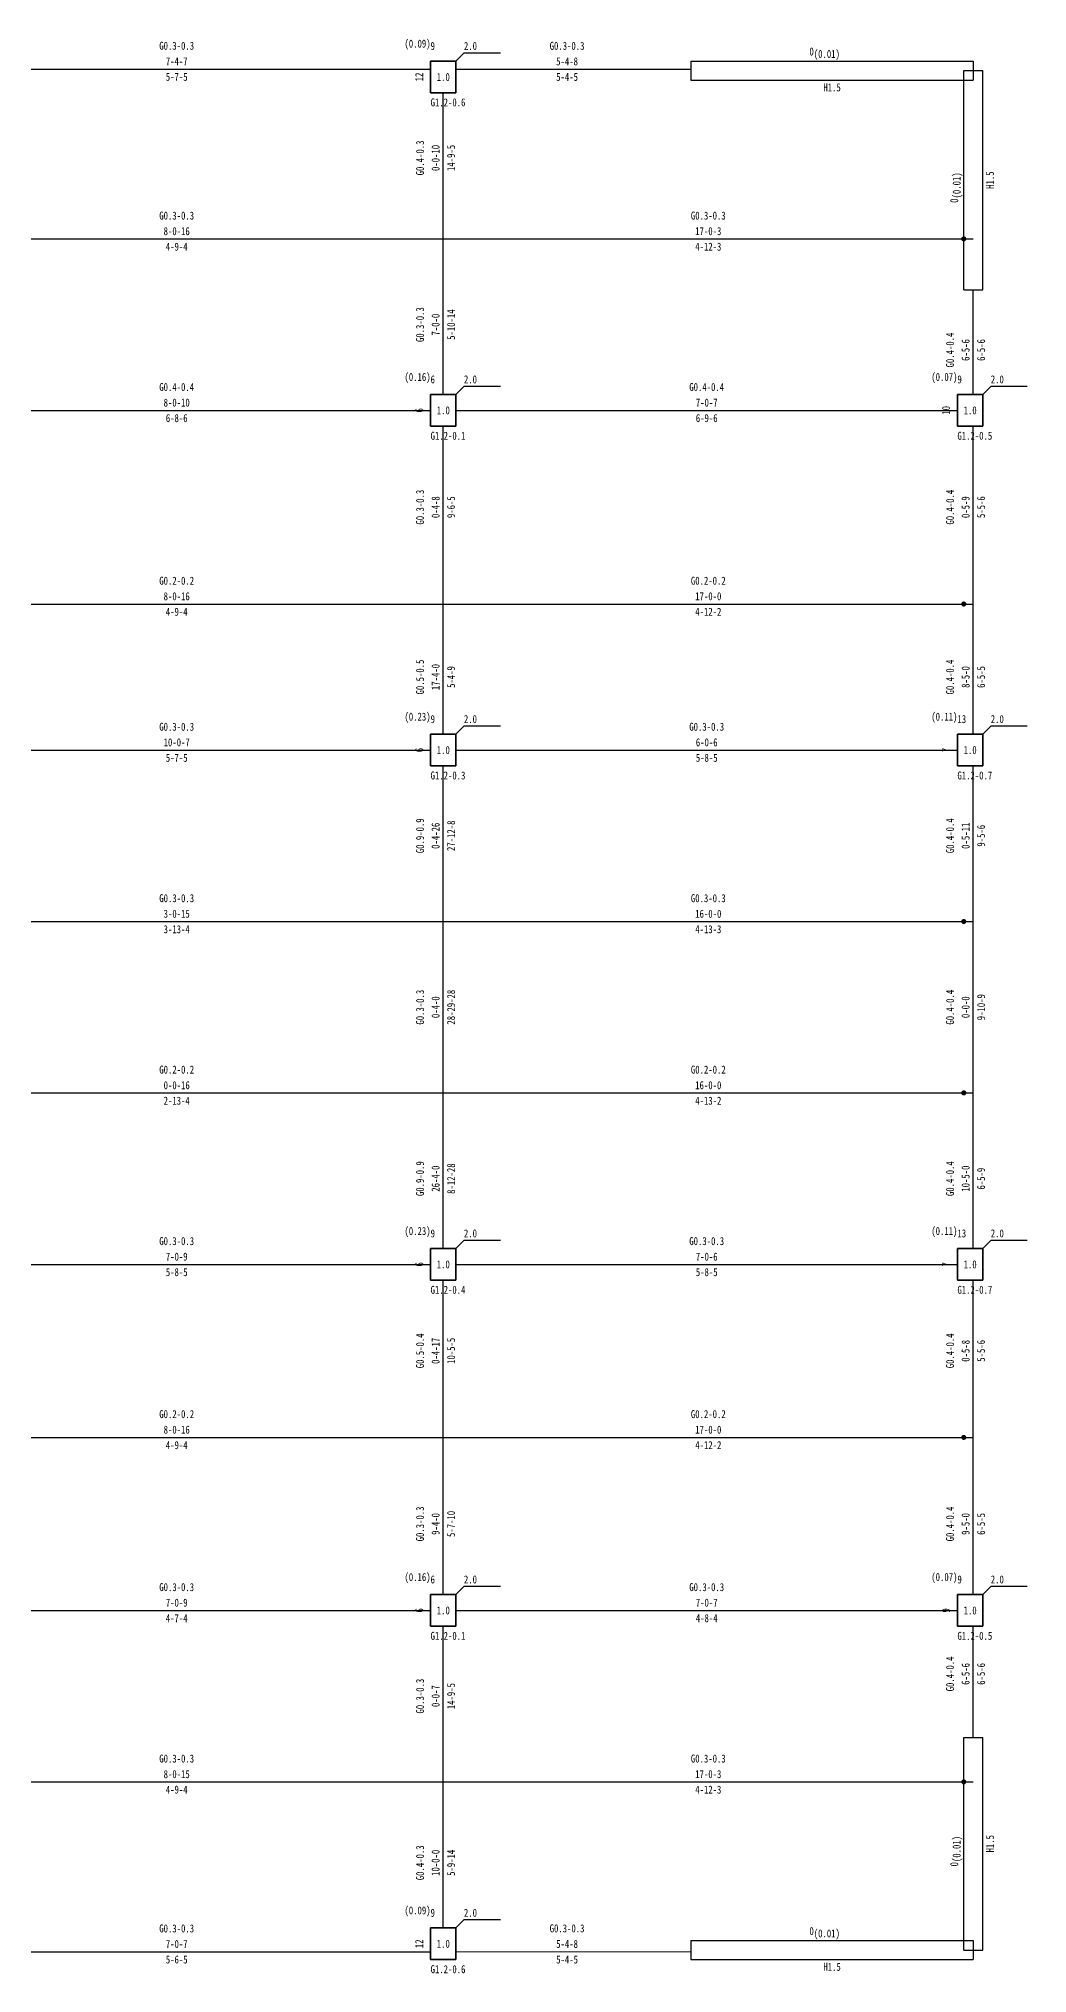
# Model space of a CAD drawing. Header units: millimetres. Extents: x -1455 to 850709, y 32926 to 221881.
# Drawn here: x 346126 to 361701, y 131285 to 161753 of the extents above; entities that cross this region are included whole.
import ezdxf
from ezdxf.enums import TextEntityAlignment as Align

# ---------------------------------------------------------------- set-up
doc = ezdxf.new("R2010")
doc.units = ezdxf.units.MM
for name, color, linetype, lineweight in [('层15100', 134, 'Continuous', 25), ('层15101', 52, 'Continuous', 25), ('层15103', 84, 'Continuous', 25), ('层15220', 4, 'Continuous', 25), ('层15221', 2, 'Continuous', 25), ('层15223', 3, 'Continuous', 25)]:
    doc.layers.add(name, color=color, linetype=linetype, lineweight=lineweight)
doc.styles.add('宋体', font='')
doc.styles.get('宋体').set_extended_font_data('宋体')

# ---------------------------------------------------------------- blocks, each defined once
blk = doc.blocks.new('20FLOOR')
at = {"layer": '层15100'}
for p, q in [((44.3, 41.275), (52.3, 41.275)), ((52.7, 41.274), (56.4, 41.274)), ((52.5, 38.6), (52.5, 40.9)), ((44.1, 38.6), (52.5, 38.6)), ((52.5, 36.15), (52.5, 38.6)), ((52.5, 38.6), (60.85, 38.6)), ((44.3, 35.9), (52.3, 35.9)), ((52.5, 32.85), (52.5, 35.65)), ((52.7, 35.9), (60.6, 35.9)), ((60.85, 32.85), (60.85, 35.65)), ((52.5, 30.8), (52.5, 32.85)), ((60.85, 30.8), (60.85, 32.85)), ((44.3, 30.55), (52.3, 30.55)), ((52.7, 30.55), (60.6, 30.55)), ((52.5, 27.85), (52.5, 30.3)), ((60.85, 27.85), (60.85, 30.3)), ((52.5, 25.15), (52.5, 27.85)), ((60.85, 25.15), (60.85, 27.85)), ((52.5, 22.7), (52.5, 25.15)), ((60.85, 22.7), (60.85, 25.15)), ((44.3, 22.45), (52.3, 22.45)), ((52.7, 22.45), (60.6, 22.45)), ((52.5, 19.725), (52.5, 22.2)), ((60.85, 19.725), (60.85, 22.2)), ((52.5, 17.25), (52.5, 19.725)), ((60.85, 17.25), (60.85, 19.725)), ((44.3, 17), (52.3, 17)), ((52.7, 17), (60.6, 17)), ((52.5, 14.3), (52.5, 16.75)), ((44.1, 14.3), (52.5, 14.3)), ((52.5, 12), (52.5, 14.3)), ((52.5, 14.3), (60.85, 14.3)), ((44.3, 11.625), (52.3, 11.625)), ((52.7, 11.625), (56.4, 11.626))]:
    blk.add_line(p, q, dxfattribs=at)
at = {"layer": '层15100', "color": 2}
for p, q in [((60.85, 36.15), (60.85, 37.8)), ((60.85, 15), (60.85, 16.75))]:
    blk.add_line(p, q, dxfattribs=at)
at = {"layer": '层15100', "color": 4}
for p, q in [((44.1, 32.85), (52.5, 32.85)), ((52.5, 32.85), (60.85, 32.85)), ((44.1, 27.85), (52.5, 27.85)), ((52.5, 27.85), (60.85, 27.85)), ((44.1, 25.15), (52.5, 25.15)), ((52.5, 25.15), (60.85, 25.15)), ((44.1, 19.725), (52.5, 19.725)), ((52.5, 19.725), (60.85, 19.725))]:
    blk.add_line(p, q, dxfattribs=at)
at = {"layer": '层15100', "color": 1, "linetype": 'Continuous', "const_width": 0.04}
for points in [[(60.72, 38.6, 1), (60.68, 38.6, 1)], [(60.72, 32.85, 1), (60.68, 32.85, 1)], [(60.72, 27.85, 1), (60.68, 27.85, 1)], [(60.72, 25.15, 1), (60.68, 25.15, 1)], [(60.72, 19.725, 1), (60.68, 19.725, 1)], [(60.72, 14.3, 1), (60.68, 14.3, 1)]]:
    blk.add_lwpolyline(points, format="xyb", close=True, dxfattribs=at)
at = {"layer": '层15103'}
for p, q in [((56.4, 41.4), (60.85, 41.4)), ((56.4, 41.4), (56.4, 41.1)), ((60.7, 38.6), (60.7, 41.25)), ((60.7, 41.25), (61, 41.25)), ((60.85, 41.4), (60.85, 41.1)), ((61, 38.6), (61, 41.25)), ((56.4, 41.1), (60.85, 41.1)), ((60.7, 37.8), (60.7, 38.6)), ((61, 37.8), (61, 38.6)), ((60.7, 37.8), (61, 37.8)), ((60.7, 14.3), (60.7, 15)), ((60.7, 15), (61, 15)), ((61, 14.3), (61, 15)), ((60.7, 11.65), (60.7, 14.3)), ((61, 11.65), (61, 14.3)), ((56.4, 11.8), (60.85, 11.8)), ((56.4, 11.8), (56.4, 11.5)), ((60.7, 11.65), (61, 11.65)), ((60.85, 11.8), (60.85, 11.5)), ((56.4, 11.5), (60.85, 11.5))]:
    blk.add_line(p, q, dxfattribs=at)
at = {"layer": '层15221'}
for p, q in [((52.7, 41.4), (52.825, 41.525)), ((53.401, 41.525), (52.825, 41.525)), ((52.7, 36.15), (52.825, 36.275)), ((53.401, 36.275), (52.825, 36.275)), ((61, 36.15), (61.125, 36.275)), ((61.701, 36.275), (61.125, 36.275)), ((52.7, 30.8), (52.825, 30.925)), ((53.401, 30.925), (52.825, 30.925)), ((61, 30.8), (61.125, 30.925)), ((61.701, 30.925), (61.125, 30.925)), ((52.7, 22.7), (52.825, 22.825)), ((53.401, 22.825), (52.825, 22.825)), ((61, 22.7), (61.125, 22.825)), ((61.701, 22.825), (61.125, 22.825)), ((52.7, 17.25), (52.825, 17.375)), ((53.401, 17.375), (52.825, 17.375)), ((61, 17.25), (61.125, 17.375)), ((61.701, 17.375), (61.125, 17.375)), ((52.7, 12), (52.825, 12.125)), ((53.401, 12.125), (52.825, 12.125))]:
    blk.add_line(p, q, dxfattribs=at)
at = {"layer": '层15220', "style": '宋体', "width": 0.8}
for s, p in [('G0.3-0.3', (48.3, 41.642)), ('7-4-7', (48.3, 41.397)), ('G0.3-0.3', (54.45, 41.641)), ('5-4-8', (54.45, 41.396)), ('5-7-5', (48.3, 41.153)), ('5-4-5', (54.45, 41.152)), ('G0.3-0.3', (48.3, 38.967)), ('G0.3-0.3', (56.675, 38.967)), ('8-0-16', (48.3, 38.722)), ('17-0-3', (56.675, 38.722)), ('4-9-4', (48.3, 38.478)), ('4-12-3', (56.675, 38.478)), ('G0.4-0.4', (48.3, 36.267)), ('G0.4-0.4', (56.65, 36.267)), ('8-0-10', (48.3, 36.022)), ('7-0-7', (56.65, 36.022)), ('6-8-6', (48.3, 35.778)), ('6-9-6', (56.65, 35.778)), ('G0.2-0.2', (48.3, 33.217)), ('G0.2-0.2', (56.675, 33.217)), ('8-0-16', (48.3, 32.972)), ('17-0-0', (56.675, 32.972)), ('4-9-4', (48.3, 32.728)), ('4-12-2', (56.675, 32.728)), ('G0.3-0.3', (48.3, 30.917)), ('G0.3-0.3', (56.65, 30.917)), ('10-0-7', (48.3, 30.672)), ('5-7-5', (48.3, 30.428)), ('5-8-5', (56.65, 30.428)), ('6-0-6', (56.65, 30.672)), ('G0.3-0.3', (48.3, 28.217)), ('3-0-15', (48.3, 27.972)), ('G0.3-0.3', (56.675, 28.217)), ('16-0-0', (56.675, 27.972)), ('3-13-4', (48.3, 27.728)), ('4-13-3', (56.675, 27.728)), ('G0.2-0.2', (48.3, 25.517)), ('0-0-16', (48.3, 25.272)), ('G0.2-0.2', (56.675, 25.517)), ('16-0-0', (56.675, 25.272)), ('2-13-4', (48.3, 25.028)), ('4-13-2', (56.675, 25.028)), ('G0.3-0.3', (48.3, 22.817)), ('G0.3-0.3', (56.65, 22.817)), ('7-0-9', (48.3, 22.572)), ('7-0-6', (56.65, 22.572)), ('5-8-5', (48.3, 22.328)), ('5-8-5', (56.65, 22.328)), ('G0.2-0.2', (48.3, 20.092)), ('G0.2-0.2', (56.675, 20.092)), ('8-0-16', (48.3, 19.847)), ('17-0-0', (56.675, 19.847)), ('4-9-4', (48.3, 19.603)), ('4-12-2', (56.675, 19.603)), ('G0.3-0.3', (48.3, 17.367)), ('G0.3-0.3', (56.65, 17.367)), ('7-0-9', (48.3, 17.122)), ('7-0-7', (56.65, 17.122)), ('4-7-4', (48.3, 16.878)), ('4-8-4', (56.65, 16.878)), ('G0.3-0.3', (48.3, 14.667)), ('G0.3-0.3', (56.675, 14.667)), ('8-0-15', (48.3, 14.422)), ('17-0-3', (56.675, 14.422)), ('4-9-4', (48.3, 14.178)), ('4-12-3', (56.675, 14.178)), ('G0.3-0.3', (48.3, 11.992)), ('G0.3-0.3', (54.45, 11.993)), ('7-0-7', (48.3, 11.747)), ('5-4-8', (54.45, 11.748)), ('5-6-5', (48.3, 11.503)), ('5-4-5', (54.45, 11.503))]:
    blk.add_text(s, height=0.126, dxfattribs=at).set_placement(p, align=Align.MIDDLE_CENTER)
for s, p in [('G0.4-0.3', (52.133, 39.875)), ('0-0-10', (52.378, 39.875)), ('14-9-5', (52.622, 39.875)), ('G0.3-0.3', (52.133, 37.25)), ('5-10-14', (52.622, 37.25)), ('7-0-0', (52.378, 37.25)), ('G0.4-0.4', (60.483, 36.85)), ('6-5-6', (60.728, 36.85)), ('6-5-6', (60.972, 36.85)), ('G0.3-0.3', (52.133, 34.375)), ('0-4-8', (52.378, 34.375)), ('9-6-5', (52.622, 34.375)), ('G0.4-0.4', (60.483, 34.375)), ('0-5-9', (60.728, 34.375)), ('5-5-6', (60.972, 34.375)), ('G0.5-0.5', (52.133, 31.7)), ('17-4-0', (52.378, 31.7)), ('5-4-9', (52.622, 31.7)), ('G0.4-0.4', (60.483, 31.7)), ('8-5-0', (60.728, 31.7)), ('6-5-5', (60.972, 31.7)), ('G0.9-0.9', (52.133, 29.2)), ('0-4-26', (52.378, 29.2)), ('27-12-8', (52.622, 29.2)), ('G0.4-0.4', (60.483, 29.2)), ('0-5-11', (60.728, 29.2)), ('9-5-6', (60.972, 29.2)), ('G0.3-0.3', (52.133, 26.5)), ('0-4-0', (52.378, 26.5)), ('28-29-28', (52.622, 26.5)), ('G0.4-0.4', (60.483, 26.5)), ('0-0-0', (60.728, 26.5)), ('9-10-9', (60.972, 26.5)), ('G0.9-0.9', (52.133, 23.8)), ('26-4-0', (52.378, 23.8)), ('8-12-28', (52.622, 23.8)), ('G0.4-0.4', (60.483, 23.8)), ('10-5-0', (60.728, 23.8)), ('6-5-9', (60.972, 23.8)), ('G0.5-0.4', (52.133, 21.088)), ('G0.4-0.4', (60.483, 21.088)), ('0-4-17', (52.378, 21.088)), ('10-5-5', (52.622, 21.088)), ('0-5-8', (60.728, 21.088)), ('5-5-6', (60.972, 21.088)), ('G0.3-0.3', (52.133, 18.362)), ('G0.4-0.4', (60.483, 18.362)), ('9-4-0', (52.378, 18.362)), ('5-7-10', (52.622, 18.362)), ('9-5-0', (60.728, 18.362)), ('6-5-5', (60.972, 18.362)), ('G0.4-0.4', (60.483, 16)), ('6-5-6', (60.728, 16)), ('6-5-6', (60.972, 16)), ('G0.3-0.3', (52.133, 15.65)), ('14-9-5', (52.622, 15.65)), ('0-0-7', (52.378, 15.65)), ('G0.4-0.3', (52.133, 13.025)), ('10-0-0', (52.378, 13.025)), ('5-9-14', (52.622, 13.025))]:
    blk.add_text(s, height=0.126, rotation=89.9997, dxfattribs=at).set_placement(p, align=Align.MIDDLE_CENTER)
at = {"layer": '层15221', "style": '宋体', "width": 0.8}
for s, p in [('(0.09)', (52.3, 41.575)), ('(0.16)', (52.3, 36.325)), ('(0.07)', (60.6, 36.325)), ('(0.23)', (52.3, 30.975)), ('(0.11)', (60.6, 30.975)), ('(0.23)', (52.3, 22.875)), ('(0.11)', (60.6, 22.875)), ('(0.16)', (52.3, 17.425)), ('(0.07)', (60.6, 17.425)), ('(0.09)', (52.3, 12.175))]:
    blk.add_text(s, height=0.126, dxfattribs=at).set_placement(p, align=Align.BOTTOM_RIGHT)
for s, p in [('9', (52.3, 41.575)), ('2.0', (52.825, 41.575)), ('6', (52.3, 36.325)), ('2.0', (52.825, 36.325)), ('9', (60.6, 36.325)), ('2.0', (61.125, 36.325)), ('9', (52.3, 30.975)), ('2.0', (52.825, 30.975)), ('13', (60.6, 30.975)), ('2.0', (61.125, 30.975)), ('9', (52.3, 22.875)), ('2.0', (52.825, 22.875)), ('13', (60.6, 22.875)), ('2.0', (61.125, 22.875)), ('6', (52.3, 17.425)), ('2.0', (52.825, 17.425)), ('9', (60.6, 17.425)), ('2.0', (61.125, 17.425)), ('9', (52.3, 12.175)), ('2.0', (52.825, 12.175))]:
    blk.add_text(s, height=0.126, dxfattribs=at).set_placement(p)
for s, p in [('12', (52.12, 41.15)), ('10', (60.42, 35.9)), ('6', (52.12, 35.9)), ('6', (52.12, 30.55)), ('7', (60.42, 30.55)), ('6', (52.12, 22.45)), ('7', (60.42, 22.45)), ('6', (52.12, 17)), ('9', (60.42, 17)), ('12', (52.12, 11.75))]:
    blk.add_text(s, height=0.126, rotation=89.9997, dxfattribs=at).set_placement(p, align=Align.MIDDLE_CENTER)
for p in [(52.5, 41.15), (52.5, 35.9), (60.8, 35.9), (52.5, 30.55), (60.8, 30.55), (52.5, 22.45), (60.8, 22.45), (52.5, 17), (60.8, 17), (52.5, 11.75)]:
    blk.add_text('1.0', height=0.126, dxfattribs=at).set_placement(p, align=Align.MIDDLE_CENTER)
for s, p in [('G1.2-0.6', (52.3, 40.75)), ('G1.2-0.1', (52.3, 35.5)), ('G1.2-0.5', (60.6, 35.5)), ('G1.2-0.3', (52.3, 30.15)), ('G1.2-0.7', (60.6, 30.15)), ('G1.2-0.4', (52.3, 22.05)), ('G1.2-0.7', (60.6, 22.05)), ('G1.2-0.1', (52.3, 16.6)), ('G1.2-0.5', (60.6, 16.6)), ('G1.2-0.6', (52.3, 11.35))]:
    blk.add_text(s, height=0.126, dxfattribs=at).set_placement(p, align=Align.MIDDLE_LEFT)
at = {"layer": '层15223', "style": '宋体', "width": 0.8}
for p in [(58.337, 41.45), (58.337, 11.85)]:
    blk.add_text('0', height=0.126, dxfattribs=at).set_placement(p, align=Align.BOTTOM_RIGHT)
for p in [(58.337, 41.45), (58.337, 11.85)]:
    blk.add_text('(0.01)', height=0.126, dxfattribs=at).set_placement(p)
for p in [(58.625, 41.05), (58.625, 11.45)]:
    blk.add_text('H1.5', height=0.126, dxfattribs=at).set_placement(p, align=Align.TOP_CENTER)
for p in [(60.65, 39.237), (60.65, 13.037)]:
    blk.add_text('(0.01)', height=0.126, rotation=89.9997, dxfattribs=at).set_placement(p)
for p in [(61.05, 39.525), (61.05, 13.325)]:
    blk.add_text('H1.5', height=0.126, rotation=89.9997, dxfattribs=at).set_placement(p, align=Align.TOP_CENTER)
for p in [(60.65, 39.237), (60.65, 13.037)]:
    blk.add_text('0', height=0.126, rotation=89.9997, dxfattribs=at).set_placement(p, align=Align.BOTTOM_RIGHT)
at = {"layer": '层15101'}
mesh = blk.add_polyface(dxfattribs=at)
corners = [(52.3, 40.9), (52.7, 40.9), (52.7, 40.9), (52.3, 40.9), (52.7, 40.9), (52.7, 41.4), (52.7, 41.4), (52.7, 40.9), (52.7, 41.4), (52.3, 41.4), (52.3, 41.4), (52.7, 41.4), (52.3, 41.4), (52.3, 40.9), (52.3, 40.9), (52.3, 41.4)]
mesh.append_faces([[corners[k] for k in face] for face in [(0, 1, 2, 3), (4, 5, 6, 7), (8, 9, 10, 11), (12, 13, 14, 15)]])
mesh = blk.add_polyface(dxfattribs=at)
corners = [(52.3, 35.65), (52.7, 35.65), (52.7, 35.65), (52.3, 35.65), (52.7, 35.65), (52.7, 36.15), (52.7, 36.15), (52.7, 35.65), (52.7, 36.15), (52.3, 36.15), (52.3, 36.15), (52.7, 36.15), (52.3, 36.15), (52.3, 35.65), (52.3, 35.65), (52.3, 36.15)]
mesh.append_faces([[corners[k] for k in face] for face in [(0, 1, 2, 3), (4, 5, 6, 7), (8, 9, 10, 11), (12, 13, 14, 15)]])
mesh = blk.add_polyface(dxfattribs=at)
corners = [(60.6, 35.65), (61, 35.65), (61, 35.65), (60.6, 35.65), (61, 35.65), (61, 36.15), (61, 36.15), (61, 35.65), (61, 36.15), (60.6, 36.15), (60.6, 36.15), (61, 36.15), (60.6, 36.15), (60.6, 35.65), (60.6, 35.65), (60.6, 36.15)]
mesh.append_faces([[corners[k] for k in face] for face in [(0, 1, 2, 3), (4, 5, 6, 7), (8, 9, 10, 11), (12, 13, 14, 15)]])
mesh = blk.add_polyface(dxfattribs=at)
corners = [(52.3, 30.3), (52.7, 30.3), (52.7, 30.3), (52.3, 30.3), (52.7, 30.3), (52.7, 30.8), (52.7, 30.8), (52.7, 30.3), (52.7, 30.8), (52.3, 30.8), (52.3, 30.8), (52.7, 30.8), (52.3, 30.8), (52.3, 30.3), (52.3, 30.3), (52.3, 30.8)]
mesh.append_faces([[corners[k] for k in face] for face in [(0, 1, 2, 3), (4, 5, 6, 7), (8, 9, 10, 11), (12, 13, 14, 15)]])
mesh = blk.add_polyface(dxfattribs=at)
corners = [(60.6, 30.3), (61, 30.3), (61, 30.3), (60.6, 30.3), (61, 30.3), (61, 30.8), (61, 30.8), (61, 30.3), (61, 30.8), (60.6, 30.8), (60.6, 30.8), (61, 30.8), (60.6, 30.8), (60.6, 30.3), (60.6, 30.3), (60.6, 30.8)]
mesh.append_faces([[corners[k] for k in face] for face in [(0, 1, 2, 3), (4, 5, 6, 7), (8, 9, 10, 11), (12, 13, 14, 15)]])
mesh = blk.add_polyface(dxfattribs=at)
corners = [(52.3, 22.2), (52.7, 22.2), (52.7, 22.2), (52.3, 22.2), (52.7, 22.2), (52.7, 22.7), (52.7, 22.7), (52.7, 22.2), (52.7, 22.7), (52.3, 22.7), (52.3, 22.7), (52.7, 22.7), (52.3, 22.7), (52.3, 22.2), (52.3, 22.2), (52.3, 22.7)]
mesh.append_faces([[corners[k] for k in face] for face in [(0, 1, 2, 3), (4, 5, 6, 7), (8, 9, 10, 11), (12, 13, 14, 15)]])
mesh = blk.add_polyface(dxfattribs=at)
corners = [(60.6, 22.2), (61, 22.2), (61, 22.2), (60.6, 22.2), (61, 22.2), (61, 22.7), (61, 22.7), (61, 22.2), (61, 22.7), (60.6, 22.7), (60.6, 22.7), (61, 22.7), (60.6, 22.7), (60.6, 22.2), (60.6, 22.2), (60.6, 22.7)]
mesh.append_faces([[corners[k] for k in face] for face in [(0, 1, 2, 3), (4, 5, 6, 7), (8, 9, 10, 11), (12, 13, 14, 15)]])
mesh = blk.add_polyface(dxfattribs=at)
corners = [(52.3, 16.75), (52.7, 16.75), (52.7, 16.75), (52.3, 16.75), (52.7, 16.75), (52.7, 17.25), (52.7, 17.25), (52.7, 16.75), (52.7, 17.25), (52.3, 17.25), (52.3, 17.25), (52.7, 17.25), (52.3, 17.25), (52.3, 16.75), (52.3, 16.75), (52.3, 17.25)]
mesh.append_faces([[corners[k] for k in face] for face in [(0, 1, 2, 3), (4, 5, 6, 7), (8, 9, 10, 11), (12, 13, 14, 15)]])
mesh = blk.add_polyface(dxfattribs=at)
corners = [(60.6, 16.75), (61, 16.75), (61, 16.75), (60.6, 16.75), (61, 16.75), (61, 17.25), (61, 17.25), (61, 16.75), (61, 17.25), (60.6, 17.25), (60.6, 17.25), (61, 17.25), (60.6, 17.25), (60.6, 16.75), (60.6, 16.75), (60.6, 17.25)]
mesh.append_faces([[corners[k] for k in face] for face in [(0, 1, 2, 3), (4, 5, 6, 7), (8, 9, 10, 11), (12, 13, 14, 15)]])
mesh = blk.add_polyface(dxfattribs=at)
corners = [(52.3, 11.5), (52.7, 11.5), (52.7, 11.5), (52.3, 11.5), (52.7, 11.5), (52.7, 12), (52.7, 12), (52.7, 11.5), (52.7, 12), (52.3, 12), (52.3, 12), (52.7, 12), (52.3, 12), (52.3, 11.5), (52.3, 11.5), (52.3, 12)]
mesh.append_faces([[corners[k] for k in face] for face in [(0, 1, 2, 3), (4, 5, 6, 7), (8, 9, 10, 11), (12, 13, 14, 15)]])

msp = doc.modelspace()

# ---------------------------------------------------------------- block references
at = {"xscale": 1000, "yscale": 1000, "zscale": 1000}
msp.add_blockref('20FLOOR', (300000, 120000), dxfattribs=at)

doc.saveas('drawing.dxf')
